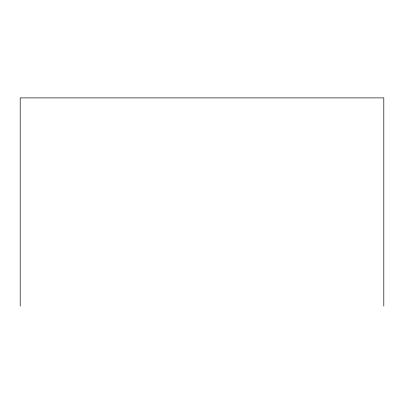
<?xml version="1.0" encoding="UTF-8"?>
<svg xmlns="http://www.w3.org/2000/svg" width="404" height="404" viewBox="0 0 404 404"><rect width="100%" height="100%" fill="white"/><g stroke="black" fill="none" stroke-linecap="round" stroke-linejoin="round"><path stroke-width="0.61" d="M383.8 306.101L383.8 97.899L20.2 97.899L20.2 306.101"/></g></svg>
